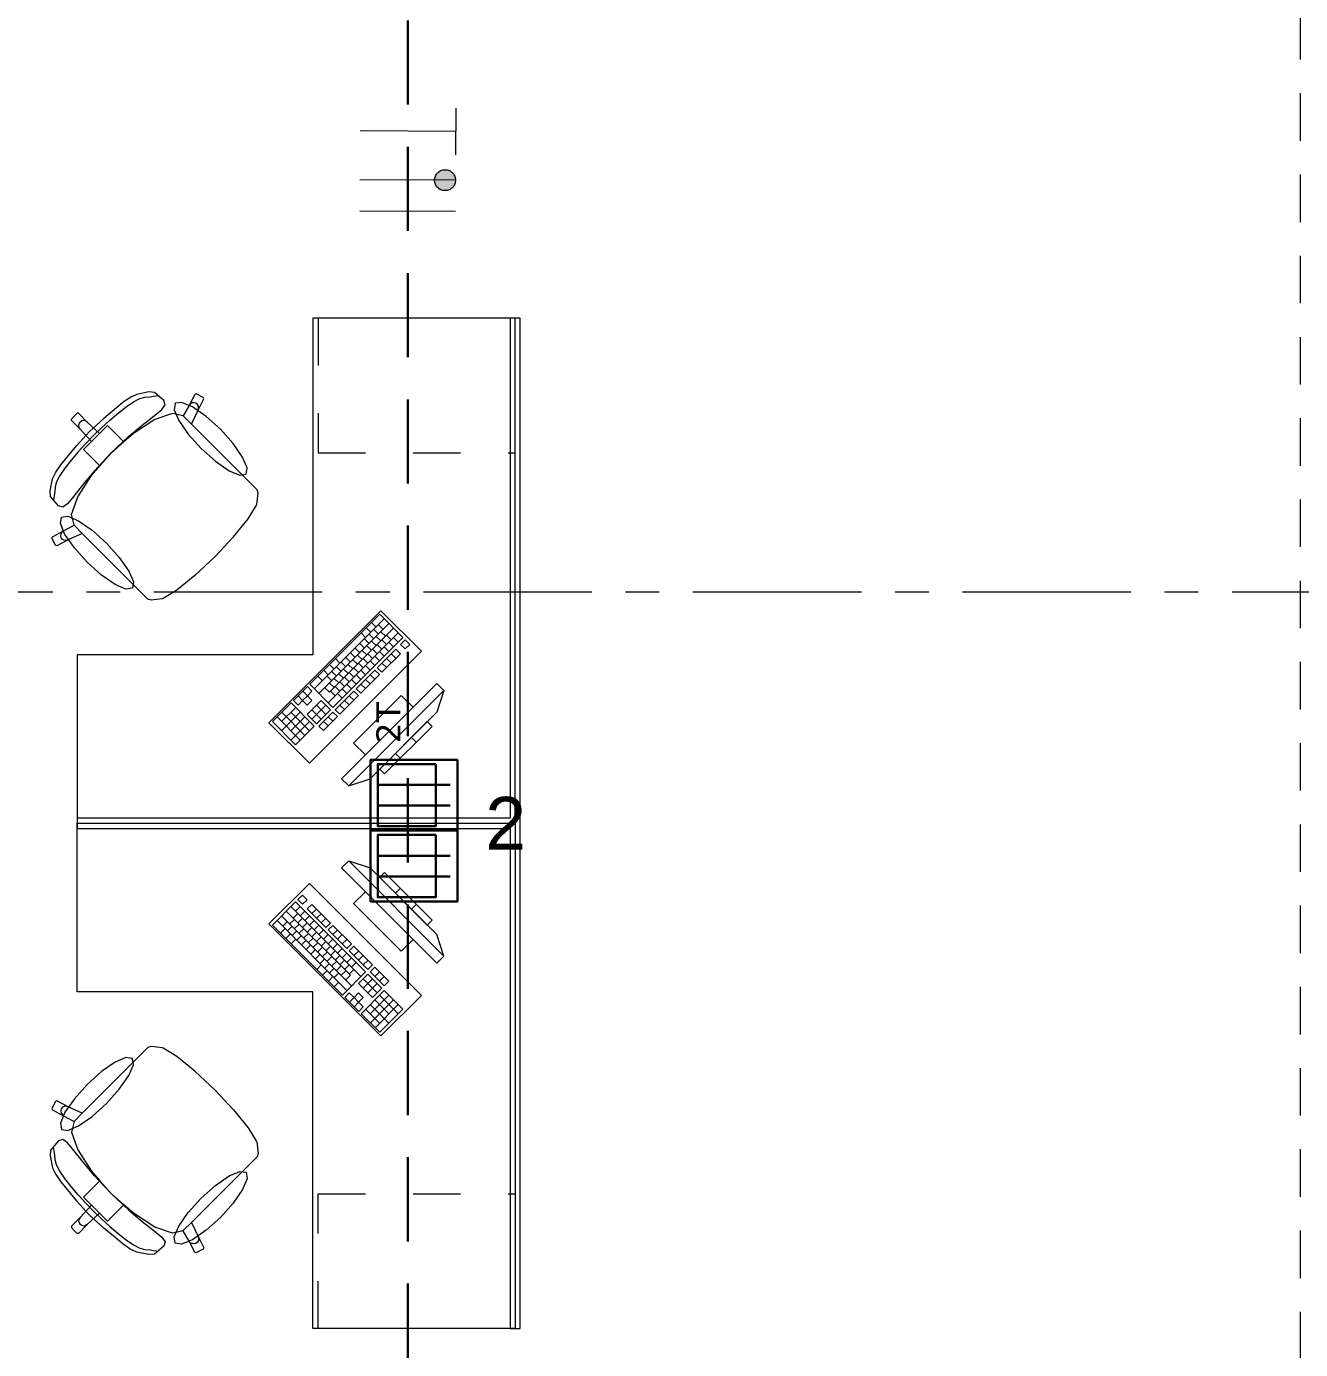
# Model space of a CAD drawing. Header units: inches. Extents: x -19 to 5698, y -728 to 92.
# Drawn here: x 317.789 to 321.57, y 32.158 to 36.085 of the extents above; entities that cross this region are included whole.
import ezdxf

# ---------------------------------------------------------------- set-up
doc = ezdxf.new("R2010")
doc.units = ezdxf.units.IN
doc.header["$MEASUREMENT"] = 0
for name, pattern in [('HIDDEN', [0.375, 0.25, -0.125]), ('Hidden Line', [0.195611, 0.141111, -0.0545]), ('Punto & Raya', [0.65, 0.5, -0.075, 0, -0.075]), ('Rayas', [0.282222, 0.141111, -0.141111]), ('RAYITAS', [0.375, 0.25, -0.125])]:
    doc.linetypes.add(name, pattern=pattern)
doc.layers.get('0').update_dxf_attribs({"color": 61})
for name, color, linetype, lineweight in [('00 conduct tomacorr', 120, 'HIDDEN', 30), ('00 IE LUZ EMERGENCIA', 253, 'Continuous', 0), ('T-TECHO-E', 150, 'Continuous', 20), ('TOMACORRIENTE', 22, 'RAYITAS', 9)]:
    doc.layers.add(name, color=color, linetype=linetype, lineweight=lineweight)
for name, color, linetype in [('08 _ STR _ EXT _ 09 Vigas', 251, 'Continuous'), ('Interior - Mobiliario', 7, 'Continuous'), ('Marcador - Secciones', 7, 'Continuous')]:
    doc.layers.add(name, color=color, linetype=linetype)
doc.styles.add('Annotative', font='arial.ttf')

# ---------------------------------------------------------------- blocks, each defined once
blk = doc.blocks.new('CAJA POP UP 6 MODULOS')
at = {"layer": '00 conduct tomacorr', "linetype": 'Continuous'}
for p, q in [((-0.095, -0.165), (-0.095, -0.0151)), ((-0.052, -0.165), (-0.052, -0.0151)), ((0.052, -0.165), (0.052, -0.0151)), ((0.095, -0.165), (0.095, -0.0151)), ((0, -0.165), (0, -0.18))]:
    blk.add_line(p, q, dxfattribs=at)
for points in [[(-0.147, 0), (0.147, 0), (0.147, -0.18), (-0.147, -0.18)], [(0, 0), (0.147, 0), (0.147, -0.18), (0, -0.18)]]:
    blk.add_lwpolyline(points, close=True, dxfattribs=at)
for points in [[(-0.138, -0.045), (-0.009, -0.045), (-0.009, -0.165), (-0.138, -0.165), (-0.138, -0.045)], [(0.009, -0.045), (0.138, -0.045), (0.138, -0.165), (0.009, -0.165), (0.009, -0.045)]]:
    blk.add_lwpolyline(points, dxfattribs=at)
at = {"color": 1, "insert": (-0.1807, -0.168), "char_height": 0.05, "attachment_point": 1, "rotation": 180}
blk.add_mtext_dynamic_manual_height_columns('{\\fVerdana|b0|i0|c0|p34;2T}', width=0.000481, gutter_width=0.1561, heights=[0], dxfattribs=at)
blk = doc.blocks.new('a')
at = {"layer": 'TOMACORRIENTE', "ltscale": 0.05}
h = blk.add_hatch(color=4, dxfattribs=at)
edge = h.paths.add_edge_path()
edge.add_arc((0, 0.0752), 0.0211, 0, 360)
at = {"layer": 'TOMACORRIENTE', "color": 4}
for p, q in [((-0.1455, 0.0963), (-0.0515, 0.0963)), ((-0.0985, 0.0963), (-0.0985, -0.0966)), ((0, 0.0963), (0, -0.0963)), ((0.0623, -0.0963), (0.0623, 0.0963))]:
    blk.add_line(p, q, dxfattribs=at)
blk.add_circle((0, 0.0752), 0.0211, dxfattribs=at)
blk = doc.blocks.new('CABLE 3FACE')
at = {"layer": 'T-TECHO-E', "rotation": 59.94170052614085}
blk.add_blockref('a', (0, 0), dxfattribs=at)

msp = doc.modelspace()

# ---------------------------------------------------------------- linework, layer by layer
at = {"layer": '00 conduct tomacorr'}
msp.add_line((318.9203, 30.2283, -0.0007), (318.9203, 37.624, -0.0007), dxfattribs=at)
at = {"layer": '08 _ STR _ EXT _ 09 Vigas', "color": 251, "linetype": 'Hidden Line', "lineweight": 13, "true_color": 0x636466}
msp.add_line((321.57, 30.2), (321.57, 39.4), dxfattribs=at)
at = {"layer": 'Interior - Mobiliario', "color": 175, "linetype": 'Rayas', "lineweight": 13}
for p, q in [((318.654, 35.2197), (318.654, 34.8197)), ((318.654, 34.8197), (319.239, 34.8197)), ((318.654, 32.2197), (318.654, 32.6197)), ((318.654, 32.6197), (319.239, 32.6197))]:
    msp.add_line(p, q, dxfattribs=at)
at = {"layer": 'Interior - Mobiliario', "color": 175, "linetype": 'Continuous', "lineweight": 13}
for p, q in [((319.254, 35.2197), (319.224, 35.2197)), ((319.224, 35.2197), (319.224, 33.7347)), ((319.254, 33.7347), (319.254, 35.2197)), ((318.1522, 35.0001), (318.116, 34.9923)), ((318.169, 34.9982), (318.1522, 35.0001)), ((318.1968, 34.975), (318.169, 34.9982)), ((318.2922, 34.9944), (318.2882, 34.993)), ((318.3136, 34.9836), (318.2922, 34.9944)), ((318.0751, 34.9685), (318.0184, 34.9216)), ((318.0608, 34.9373), (318.0846, 34.9559)), ((318.0968, 34.9834), (318.0751, 34.9685)), ((318.0846, 34.9559), (318.1064, 34.9707)), ((318.116, 34.9923), (318.0968, 34.9834)), ((318.1064, 34.9707), (318.1253, 34.9807)), ((318.1253, 34.9807), (318.14, 34.9846)), ((318.14, 34.9846), (318.1554, 34.9858)), ((318.1554, 34.9858), (318.1662, 34.9878)), ((318.1662, 34.9878), (318.1742, 34.9886)), ((318.1742, 34.9886), (318.1787, 34.9894)), ((318.1902, 34.9478), (318.2002, 34.9621)), ((318.2002, 34.9621), (318.1968, 34.975)), ((318.2712, 34.9599), (318.2539, 34.9289)), ((318.2882, 34.993), (318.2712, 34.9599)), ((318.2748, 34.9646), (318.2712, 34.9599)), ((318.28, 34.9675), (318.2748, 34.9646)), ((318.2858, 34.9682), (318.28, 34.9675)), ((318.2914, 34.9666), (318.2858, 34.9682)), ((318.296, 34.963), (318.2914, 34.9666)), ((318.2989, 34.9579), (318.296, 34.963)), ((318.2979, 34.9464), (318.3149, 34.9795)), ((318.2995, 34.9521), (318.2989, 34.9579)), ((318.3149, 34.9795), (318.3136, 34.9836)), ((317.9219, 34.9198), (317.9304, 34.9283)), ((317.9219, 34.9155), (317.9219, 34.9198)), ((317.9479, 34.8894), (317.9219, 34.9155)), ((317.939, 34.9369), (317.9304, 34.9283)), ((317.9432, 34.9369), (317.939, 34.9369)), ((317.9693, 34.9108), (317.9432, 34.9369)), ((318.0184, 34.9216), (317.9762, 34.8825)), ((318.0114, 34.8936), (318.036, 34.9162)), ((318.036, 34.9162), (318.0608, 34.9373)), ((318.17, 34.918), (318.1061, 34.8767)), ((318.1318, 34.9013), (318.1679, 34.9292)), ((318.1679, 34.9292), (318.1902, 34.9478)), ((318.2219, 34.9364), (318.17, 34.918)), ((318.2539, 34.9289), (318.2219, 34.9364)), ((318.2541, 34.9289), (318.2539, 34.9289)), ((318.2541, 34.9289), (318.2783, 34.9047)), ((318.2783, 34.9047), (318.2979, 34.9464)), ((318.2979, 34.9464), (318.2995, 34.9521)), ((317.9371, 34.8403), (317.9762, 34.8825)), ((317.9436, 34.9), (317.9448, 34.9058)), ((317.9447, 34.8943), (317.9436, 34.9)), ((317.9479, 34.8894), (317.9447, 34.8943)), ((317.9448, 34.9058), (317.948, 34.9107)), ((317.9819, 34.8529), (317.9479, 34.8894)), ((317.9529, 34.914), (317.948, 34.9107)), ((317.9587, 34.9151), (317.9529, 34.914)), ((317.9644, 34.914), (317.9587, 34.9151)), ((317.9693, 34.9108), (317.9644, 34.914)), ((318.0058, 34.8768), (317.9693, 34.9108)), ((317.988, 34.8708), (318.0114, 34.8936)), ((318.0058, 34.8768), (317.9939, 34.8649)), ((318.0295, 34.9004), (318.0058, 34.8768)), ((318.0506, 34.8793), (318.0295, 34.9004)), ((318.078, 34.8519), (318.0506, 34.8793)), ((318.1061, 34.8767), (318.078, 34.8519)), ((318.0924, 34.8685), (318.1318, 34.9013)), ((318.4262, 34.7568), (318.2783, 34.9047)), ((317.8903, 34.7836), (317.9371, 34.8403)), ((317.9651, 34.8473), (317.9426, 34.8227)), ((317.9583, 34.8293), (317.9819, 34.8529)), ((317.988, 34.8708), (317.9651, 34.8473)), ((317.9819, 34.8529), (317.9939, 34.8649)), ((318.0397, 34.8191), (318.0924, 34.8685)), ((318.078, 34.8519), (318.0401, 34.8186)), ((317.9214, 34.7979), (317.9028, 34.7741)), ((317.9426, 34.8227), (317.9214, 34.7979)), ((317.9795, 34.8081), (317.9583, 34.8293)), ((318.0068, 34.7808), (317.9795, 34.8081)), ((318.0397, 34.8191), (317.9902, 34.7663)), ((318.0068, 34.7808), (318.0401, 34.8186)), ((317.8664, 34.7427), (317.8754, 34.7619)), ((317.8754, 34.7619), (317.8903, 34.7836)), ((317.9028, 34.7741), (317.888, 34.7523)), ((317.9902, 34.7663), (317.9575, 34.727)), ((317.982, 34.7526), (318.0068, 34.7808)), ((317.8586, 34.7066), (317.8664, 34.7427)), ((317.878, 34.7335), (317.8741, 34.7187)), ((317.888, 34.7523), (317.878, 34.7335)), ((317.9575, 34.727), (317.9296, 34.6908)), ((317.9407, 34.6888), (317.982, 34.7526)), ((318.4517, 34.7313), (318.4262, 34.7568)), ((318.4736, 34.7093), (318.4517, 34.7313)), ((317.8605, 34.6898), (317.8586, 34.7066)), ((317.8837, 34.6619), (317.8605, 34.6898)), ((317.8702, 34.6845), (317.8694, 34.68)), ((317.8709, 34.6926), (317.8702, 34.6845)), ((317.873, 34.7033), (317.8709, 34.6926)), ((317.8741, 34.7187), (317.873, 34.7033)), ((317.9296, 34.6908), (317.9109, 34.6685)), ((317.9224, 34.6368), (317.9407, 34.6888)), ((318.4725, 34.6661), (318.4765, 34.7)), ((318.4765, 34.7), (318.4736, 34.7093)), ((317.8966, 34.6585), (317.8837, 34.6619)), ((317.9109, 34.6685), (317.8966, 34.6585)), ((318.4467, 34.624), (318.4716, 34.664)), ((318.4716, 34.664), (318.4725, 34.6661)), ((317.8988, 34.5876), (317.9298, 34.6049)), ((317.9298, 34.6049), (317.9224, 34.6368)), ((317.9299, 34.6046), (317.9298, 34.6049)), ((317.9299, 34.6046), (317.9541, 34.5804)), ((318.4031, 34.5703), (318.4467, 34.624)), ((317.8644, 34.5665), (317.8657, 34.5706)), ((317.8752, 34.5452), (317.8644, 34.5665)), ((317.8657, 34.5706), (317.8988, 34.5876)), ((317.8906, 34.5729), (317.8913, 34.5788)), ((317.8921, 34.5673), (317.8906, 34.5729)), ((317.8913, 34.5788), (317.8942, 34.5839)), ((317.8957, 34.5627), (317.8921, 34.5673)), ((317.8942, 34.5839), (317.8988, 34.5876)), ((317.9008, 34.5599), (317.8957, 34.5627)), ((317.9541, 34.5804), (317.9123, 34.5608)), ((318.1019, 34.4326), (317.9541, 34.5804)), ((318.3476, 34.5111), (318.4025, 34.5695)), ((318.4025, 34.5695), (318.4031, 34.5703)), ((317.8792, 34.5439), (317.8752, 34.5452)), ((317.9123, 34.5608), (317.8792, 34.5439)), ((317.9067, 34.5592), (317.9008, 34.5599)), ((317.9123, 34.5608), (317.9067, 34.5592)), ((318.3476, 34.5111), (318.2893, 34.4563)), ((318.2884, 34.4556), (318.2348, 34.412)), ((318.2893, 34.4563), (318.2884, 34.4556)), ((318.1274, 34.407), (318.1019, 34.4326)), ((318.1494, 34.3851), (318.1274, 34.407)), ((318.2348, 34.412), (318.1947, 34.3871)), ((318.1587, 34.3822), (318.1494, 34.3851)), ((318.1926, 34.3862), (318.1587, 34.3822)), ((318.1947, 34.3871), (318.1926, 34.3862)), ((318.837, 34.3402), (318.6293, 34.1325)), ((318.8508, 34.3265), (318.643, 34.1188)), ((318.9056, 34.2716), (318.837, 34.3402)), ((318.8645, 34.3128), (318.6568, 34.105)), ((318.8782, 34.299), (318.6878, 34.1086)), ((318.7972, 34.3004), (318.8109, 34.2867)), ((318.8128, 34.3159), (318.8265, 34.3022)), ((318.8196, 34.2953), (318.8333, 34.2816)), ((318.8334, 34.3092), (318.8472, 34.2954)), ((318.8402, 34.2885), (318.854, 34.2748)), ((318.8919, 34.2853), (318.6842, 34.0776)), ((318.6979, 34.0639), (318.9056, 34.2716)), ((318.7781, 34.2538), (318.7918, 34.2401)), ((318.7817, 34.2848), (318.7954, 34.2711)), ((318.7919, 34.2676), (318.8056, 34.2539)), ((318.8058, 34.2815), (318.8195, 34.2678)), ((318.8125, 34.2608), (318.8263, 34.2471)), ((318.8264, 34.2747), (318.8401, 34.261)), ((318.8297, 34.2506), (318.8434, 34.2369)), ((318.8436, 34.2644), (318.8573, 34.2507)), ((318.8574, 34.2783), (318.8711, 34.2646)), ((318.8642, 34.2576), (318.8779, 34.2439)), ((318.8781, 34.2715), (318.8918, 34.2578)), ((318.9125, 34.2648), (318.8986, 34.2509)), ((318.8986, 34.2509), (318.9123, 34.2372)), ((318.9123, 34.2372), (318.9262, 34.251)), ((318.9262, 34.251), (318.9125, 34.2648)), ((318.7055, 34.2086), (318.7192, 34.1949)), ((318.7365, 34.2122), (318.7502, 34.1985)), ((318.7504, 34.2261), (318.7641, 34.2124)), ((318.7642, 34.2399), (318.7779, 34.2262)), ((318.771, 34.2193), (318.7847, 34.2056)), ((318.7848, 34.2331), (318.7986, 34.2194)), ((318.7882, 34.209), (318.8019, 34.1953)), ((318.7987, 34.247), (318.8124, 34.2333)), ((318.802, 34.2229), (318.8157, 34.2092)), ((318.8159, 34.2367), (318.8296, 34.223)), ((318.8227, 34.2161), (318.8364, 34.2024)), ((318.8848, 34.2371), (318.8294, 34.1817)), ((318.8365, 34.2299), (318.8502, 34.2162)), ((318.8431, 34.168), (318.8985, 34.2233)), ((318.8504, 34.2438), (318.8641, 34.2301)), ((318.8571, 34.2094), (318.8708, 34.1957)), ((318.8709, 34.2232), (318.8846, 34.2095)), ((318.8985, 34.2233), (318.8848, 34.2371)), ((318.6709, 34.174), (318.6846, 34.1603)), ((318.6882, 34.1913), (318.7019, 34.1776)), ((318.695, 34.1707), (318.7087, 34.157)), ((318.7088, 34.1845), (318.7225, 34.1708)), ((318.7227, 34.1984), (318.7364, 34.1847)), ((318.7295, 34.1777), (318.7432, 34.164)), ((318.7433, 34.1916), (318.757, 34.1779)), ((318.7572, 34.2054), (318.7709, 34.1917)), ((318.7605, 34.1813), (318.7742, 34.1676)), ((318.8225, 34.1747), (318.7671, 34.1194)), ((318.7743, 34.1952), (318.788, 34.1815)), ((318.7811, 34.1745), (318.7948, 34.1608)), ((318.795, 34.1884), (318.8087, 34.1747)), ((318.8088, 34.2022), (318.8225, 34.1885)), ((318.8362, 34.161), (318.8225, 34.1747)), ((318.8294, 34.1817), (318.8431, 34.168)), ((318.8432, 34.1955), (318.8569, 34.1818)), ((318.6293, 34.1325), (318.6979, 34.0639)), ((318.6536, 34.1567), (318.6673, 34.143)), ((318.6811, 34.1568), (318.6948, 34.1431)), ((318.6879, 34.1362), (318.7016, 34.1225)), ((318.7018, 34.15), (318.7155, 34.1363)), ((318.7156, 34.1639), (318.7293, 34.1502)), ((318.7189, 34.1398), (318.7327, 34.1261)), ((319.0067, 34.1349), (318.7239, 33.852)), ((318.7328, 34.1536), (318.7465, 34.1399)), ((318.7396, 34.133), (318.7533, 34.1193)), ((318.7466, 34.1675), (318.7603, 34.1538)), ((318.7534, 34.1469), (318.7671, 34.1331)), ((318.7673, 34.1607), (318.781, 34.147)), ((318.7808, 34.1056), (318.8362, 34.161)), ((318.7809, 34.1332), (318.7946, 34.1195)), ((318.7948, 34.1471), (318.8085, 34.1333)), ((318.8086, 34.1609), (318.8223, 34.1472)), ((319.0279, 34.1137), (319.0067, 34.1349)), ((318.6224, 34.1255), (318.5809, 34.084)), ((318.5947, 34.0979), (318.6084, 34.0841)), ((318.6223, 34.098), (318.6084, 34.0841)), ((318.6086, 34.1117), (318.6223, 34.098)), ((318.6223, 34.098), (318.6361, 34.1118)), ((318.636, 34.0843), (318.6223, 34.098)), ((318.6361, 34.1118), (318.6224, 34.1255)), ((318.6741, 34.1224), (318.6878, 34.1086)), ((318.6912, 34.1121), (318.705, 34.0984)), ((318.7601, 34.1124), (318.7048, 34.057)), ((318.7051, 34.1259), (318.7188, 34.1122)), ((318.7119, 34.1053), (318.7256, 34.0916)), ((318.7185, 34.0433), (318.7739, 34.0987)), ((318.7257, 34.1192), (318.7394, 34.1054)), ((318.7451, 33.8308), (319.0279, 34.1137)), ((318.7463, 34.0986), (318.76, 34.0849)), ((318.9006, 34.0995), (318.7592, 33.9581)), ((318.7739, 34.0987), (318.7601, 34.1124)), ((318.7671, 34.1194), (318.7808, 34.1056)), ((318.936, 34.0642), (318.9006, 34.0995)), ((319.0279, 34.1137), (319.0067, 34.05)), ((318.5739, 34.0771), (318.5186, 34.0217)), ((318.5877, 34.0634), (318.5461, 34.0218)), ((318.6425, 34.0085), (318.5739, 34.0771)), ((318.5809, 34.084), (318.5946, 34.0703)), ((318.5946, 34.0703), (318.6084, 34.0841)), ((318.6084, 34.0841), (318.6221, 34.0704)), ((318.6635, 34.0844), (318.622, 34.0429)), ((318.6221, 34.0704), (318.636, 34.0843)), ((318.6773, 34.0707), (318.6357, 34.0291)), ((318.6359, 34.0567), (318.6633, 34.0293)), ((318.6494, 34.0154), (318.691, 34.057)), ((318.6497, 34.0706), (318.6771, 34.0431)), ((318.691, 34.057), (318.6635, 34.0844)), ((318.7048, 34.057), (318.7185, 34.0433)), ((318.7186, 34.0709), (318.7323, 34.0572)), ((318.7325, 34.0847), (318.7462, 34.071)), ((318.7946, 33.9227), (318.936, 34.0642)), ((318.5186, 34.0217), (318.5871, 33.9531)), ((318.5324, 34.0355), (318.601, 33.967)), ((318.6014, 34.0497), (318.546, 33.9943)), ((318.5462, 34.0494), (318.6148, 33.9808)), ((318.6288, 34.0222), (318.5734, 33.9668)), ((318.6151, 34.0359), (318.5735, 33.9944)), ((318.5738, 34.0495), (318.6287, 33.9947)), ((318.622, 34.0429), (318.6494, 34.0154)), ((318.6978, 34.0501), (318.6563, 34.0086)), ((318.67, 33.9949), (318.7115, 34.0364)), ((318.6701, 34.0224), (318.6839, 34.0087)), ((318.684, 34.0363), (318.6977, 34.0226)), ((318.7115, 34.0364), (318.6978, 34.0501)), ((319.0067, 34.05), (318.8087, 33.852)), ((318.9784, 34.0217), (318.837, 33.8803)), ((318.9926, 34.0076), (318.9784, 34.0217)), ((318.5871, 33.9531), (318.6425, 34.0085)), ((318.6563, 34.0086), (318.67, 33.9949)), ((318.8511, 33.8662), (318.9926, 34.0076)), ((318.9313, 33.9746), (318.9454, 33.9604)), ((318.7592, 33.9581), (318.7946, 33.9227)), ((318.8841, 33.9274), (318.8983, 33.9133)), ((318.837, 33.8803), (318.8511, 33.8662)), ((318.7239, 33.852), (318.7451, 33.8308)), ((318.7451, 33.8308), (318.8087, 33.852)), ((317.939, 33.7347), (317.939, 33.7047)), ((319.224, 33.7347), (317.939, 33.7347)), ((317.939, 33.7047), (319.224, 33.7047)), ((319.224, 33.7047), (319.224, 32.2197)), ((319.254, 33.7047), (319.254, 33.7347)), ((319.254, 32.2197), (319.254, 33.7047)), ((318.7451, 33.6086), (318.7239, 33.5874)), ((318.7239, 33.5874), (319.0067, 33.3046)), ((319.0279, 33.3258), (318.7451, 33.6086)), ((318.7451, 33.6086), (318.8087, 33.5874)), ((318.8087, 33.5874), (319.0067, 33.3894)), ((318.8511, 33.5733), (318.837, 33.5591)), ((318.837, 33.5591), (318.9784, 33.4177)), ((318.9926, 33.4319), (318.8511, 33.5733)), ((318.6077, 33.5069), (318.594, 33.4932)), ((318.6215, 33.493), (318.6077, 33.5069)), ((318.7946, 33.5167), (318.7592, 33.4813)), ((318.936, 33.3753), (318.7946, 33.5167)), ((318.8841, 33.512), (318.8983, 33.5261)), ((318.5871, 33.4863), (318.5186, 33.4178)), ((318.5734, 33.4726), (318.7811, 33.2649)), ((318.7948, 33.2786), (318.5871, 33.4863)), ((318.5873, 33.4588), (318.601, 33.4725)), ((318.594, 33.4932), (318.6078, 33.4793)), ((318.6078, 33.4793), (318.6215, 33.493)), ((318.6354, 33.4792), (318.6217, 33.4655)), ((318.6217, 33.4655), (318.6771, 33.4101)), ((318.6908, 33.4238), (318.6354, 33.4792)), ((318.6355, 33.4516), (318.6492, 33.4653)), ((318.7592, 33.4813), (318.9006, 33.3399)), ((318.9313, 33.4649), (318.9454, 33.479)), ((318.5323, 33.4315), (318.74, 33.2238)), ((318.546, 33.4452), (318.7537, 33.2375)), ((318.5496, 33.4142), (318.5633, 33.4279)), ((318.5597, 33.4589), (318.7501, 33.2685)), ((318.5702, 33.4209), (318.5839, 33.4347)), ((318.5805, 33.4381), (318.5942, 33.4518)), ((318.5943, 33.4243), (318.608, 33.438)), ((318.6011, 33.4449), (318.6148, 33.4586)), ((318.6082, 33.4104), (318.6219, 33.4241)), ((318.6149, 33.4311), (318.6287, 33.4448)), ((318.6288, 33.4172), (318.6425, 33.4309)), ((318.6494, 33.4378), (318.6631, 33.4515)), ((318.6632, 33.4239), (318.6769, 33.4377)), ((318.6771, 33.4101), (318.6908, 33.4238)), ((318.9784, 33.4177), (318.9926, 33.4319)), ((318.5186, 33.4178), (318.7263, 33.21)), ((318.5428, 33.3935), (318.5565, 33.4072)), ((318.5584, 33.3779), (318.5721, 33.3917)), ((318.5634, 33.4003), (318.5771, 33.414)), ((318.5773, 33.3865), (318.591, 33.4002)), ((318.5841, 33.4071), (318.5978, 33.4208)), ((318.5911, 33.3726), (318.6048, 33.3863)), ((318.5979, 33.3932), (318.6116, 33.407)), ((318.6118, 33.3794), (318.6255, 33.3931)), ((318.622, 33.3966), (318.6357, 33.4103)), ((318.6359, 33.3827), (318.6496, 33.3964)), ((318.6426, 33.4034), (318.6564, 33.4171)), ((318.6565, 33.3895), (318.6702, 33.4032)), ((318.6703, 33.3757), (318.6841, 33.3894)), ((318.6977, 33.4169), (318.684, 33.4032)), ((318.684, 33.4032), (318.7394, 33.3478)), ((318.7531, 33.3615), (318.6977, 33.4169)), ((318.6978, 33.3893), (318.7115, 33.403)), ((318.7117, 33.3755), (318.7254, 33.3892)), ((319.0279, 33.3258), (319.0067, 33.3894)), ((318.5739, 33.3624), (318.5877, 33.3761)), ((318.605, 33.3588), (318.6187, 33.3725)), ((318.6188, 33.3449), (318.6325, 33.3586)), ((318.6256, 33.3656), (318.6393, 33.3793)), ((318.6327, 33.3311), (318.6464, 33.3448)), ((318.6395, 33.3517), (318.6532, 33.3654)), ((318.6497, 33.3689), (318.6634, 33.3826)), ((318.6533, 33.3379), (318.667, 33.3516)), ((318.6635, 33.355), (318.6773, 33.3687)), ((318.6774, 33.3412), (318.6911, 33.3549)), ((318.6842, 33.3618), (318.6979, 33.3755)), ((318.698, 33.348), (318.7117, 33.3617)), ((318.7119, 33.3341), (318.7256, 33.3478)), ((318.7255, 33.3616), (318.7392, 33.3753)), ((318.7394, 33.3478), (318.7531, 33.3615)), ((318.76, 33.3546), (318.7463, 33.3409)), ((318.8154, 33.2992), (318.76, 33.3546)), ((318.9006, 33.3399), (318.936, 33.3753)), ((318.6465, 33.3172), (318.6602, 33.3309)), ((318.6604, 33.3034), (318.6741, 33.3171)), ((318.6671, 33.324), (318.6809, 33.3377)), ((318.681, 33.3102), (318.6947, 33.3239)), ((318.6912, 33.3273), (318.705, 33.3411)), ((318.6948, 33.2963), (318.7086, 33.31)), ((318.7051, 33.3135), (318.7188, 33.3272)), ((318.7189, 33.2996), (318.7327, 33.3134)), ((318.7257, 33.3203), (318.7394, 33.334)), ((318.7396, 33.3064), (318.7533, 33.3201)), ((318.7463, 33.3409), (318.8017, 33.2855)), ((318.7534, 33.2926), (318.7671, 33.3063)), ((318.7601, 33.327), (318.7739, 33.3407)), ((318.774, 33.3132), (318.7877, 33.3269)), ((318.7878, 33.2993), (318.8016, 33.313)), ((319.0067, 33.3046), (319.0279, 33.3258)), ((318.6501, 33.2862), (318.6638, 33.2999)), ((318.6674, 33.2689), (318.6811, 33.2826)), ((318.6742, 33.2895), (318.6879, 33.3032)), ((318.6881, 33.2757), (318.7018, 33.2894)), ((318.7019, 33.2618), (318.7156, 33.2755)), ((318.7087, 33.2825), (318.7224, 33.2962)), ((318.7225, 33.2686), (318.7362, 33.2823)), ((318.7263, 33.21), (318.7948, 33.2786)), ((318.7328, 33.2858), (318.7465, 33.2995)), ((318.7364, 33.2548), (318.7501, 33.2685)), ((318.7466, 33.2719), (318.7603, 33.2857)), ((318.8018, 33.2717), (318.7743, 33.2443)), ((318.8017, 33.2855), (318.8154, 33.2992)), ((318.8433, 33.2301), (318.8018, 33.2717)), ((318.8223, 33.2923), (318.8086, 33.2785)), ((318.8086, 33.2785), (318.8502, 33.237)), ((318.8639, 33.2507), (318.8223, 33.2923)), ((318.8225, 33.2647), (318.8362, 33.2784)), ((318.6847, 33.2516), (318.6984, 33.2653)), ((318.702, 33.2343), (318.7157, 33.248)), ((318.7743, 33.2443), (318.8159, 33.2027)), ((318.788, 33.258), (318.8296, 33.2164)), ((318.7882, 33.2304), (318.8156, 33.2578)), ((318.802, 33.2166), (318.8295, 33.244)), ((318.8159, 33.2027), (318.8433, 33.2301)), ((318.8363, 33.2508), (318.85, 33.2646)), ((318.8502, 33.237), (318.8639, 33.2507)), ((318.7469, 33.2168), (318.7332, 33.2031)), ((318.7332, 33.2031), (318.7747, 33.1616)), ((318.7608, 33.203), (318.7469, 33.2168)), ((318.747, 33.1893), (318.7608, 33.203)), ((318.7745, 33.2167), (318.7608, 33.203)), ((318.7608, 33.203), (318.7746, 33.1891)), ((318.7609, 33.1754), (318.7746, 33.1891)), ((318.7883, 33.2028), (318.7745, 33.2167)), ((318.7746, 33.1891), (318.7883, 33.2028)), ((318.7884, 33.1753), (318.7746, 33.1891)), ((318.8502, 33.2232), (318.7817, 33.1546)), ((318.8092, 33.1545), (318.8641, 33.2094)), ((318.8094, 33.127), (318.8779, 33.1955)), ((318.8228, 33.1958), (318.8643, 33.1542)), ((318.8365, 33.2095), (318.8919, 33.1541)), ((318.9056, 33.1678), (318.8502, 33.2232)), ((318.7747, 33.1616), (318.7884, 33.1753)), ((318.7817, 33.1546), (318.837, 33.0993)), ((318.7954, 33.1684), (318.8369, 33.1268)), ((318.8091, 33.1821), (318.8645, 33.1267)), ((318.8232, 33.1131), (318.8918, 33.1817)), ((318.837, 33.0993), (318.9056, 33.1678)), ((318.1274, 33.0324), (318.1019, 33.0069)), ((318.1494, 33.0543), (318.1274, 33.0324)), ((318.1587, 33.0572), (318.1494, 33.0543)), ((318.1926, 33.0532), (318.1587, 33.0572)), ((318.1947, 33.0523), (318.1926, 33.0532)), ((318.2348, 33.0274), (318.1947, 33.0523)), ((318.1019, 33.0069), (317.9541, 32.859)), ((318.2884, 32.9838), (318.2348, 33.0274)), ((318.2893, 32.9832), (318.2884, 32.9838)), ((318.3476, 32.9283), (318.2893, 32.9832)), ((318.3476, 32.9283), (318.4025, 32.87)), ((317.8752, 32.8943), (317.8644, 32.8729)), ((317.8792, 32.8956), (317.8752, 32.8943)), ((317.9123, 32.8786), (317.8792, 32.8956)), ((317.8957, 32.8767), (317.8921, 32.8721)), ((317.9008, 32.8796), (317.8957, 32.8767)), ((317.9067, 32.8802), (317.9008, 32.8796)), ((317.9123, 32.8786), (317.9067, 32.8802)), ((317.9541, 32.859), (317.9123, 32.8786)), ((317.8644, 32.8729), (317.8657, 32.8689)), ((317.8657, 32.8689), (317.8988, 32.8519)), ((317.8921, 32.8721), (317.8906, 32.8665)), ((317.8906, 32.8665), (317.8913, 32.8607)), ((317.8913, 32.8607), (317.8942, 32.8555)), ((317.8942, 32.8555), (317.8988, 32.8519)), ((317.8988, 32.8519), (317.9298, 32.8346)), ((317.9298, 32.8346), (317.9224, 32.8026)), ((317.9299, 32.8348), (317.9298, 32.8346)), ((317.9299, 32.8348), (317.9541, 32.859)), ((318.4025, 32.87), (318.4031, 32.8691)), ((318.4031, 32.8691), (318.4467, 32.8155)), ((317.9224, 32.8026), (317.9407, 32.7507)), ((318.4467, 32.8155), (318.4716, 32.7754)), ((317.8837, 32.7775), (317.8605, 32.7497)), ((317.8702, 32.7549), (317.8694, 32.7594)), ((317.8966, 32.7809), (317.8837, 32.7775)), ((317.9109, 32.7709), (317.8966, 32.7809)), ((317.9296, 32.7486), (317.9109, 32.7709)), ((318.4716, 32.7754), (318.4725, 32.7733)), ((318.4725, 32.7733), (318.4765, 32.7394)), ((317.8605, 32.7497), (317.8586, 32.7329)), ((317.8586, 32.7329), (317.8664, 32.6967)), ((317.8709, 32.7469), (317.8702, 32.7549)), ((317.873, 32.7361), (317.8709, 32.7469)), ((317.8741, 32.7207), (317.873, 32.7361)), ((317.878, 32.706), (317.8741, 32.7207)), ((317.9575, 32.7125), (317.9296, 32.7486)), ((317.9407, 32.7507), (317.982, 32.6868)), ((318.4736, 32.7301), (318.4517, 32.7082)), ((318.4765, 32.7394), (318.4736, 32.7301)), ((317.8664, 32.6967), (317.8754, 32.6775)), ((317.8754, 32.6775), (317.8903, 32.6558)), ((317.888, 32.6871), (317.878, 32.706)), ((317.9028, 32.6653), (317.888, 32.6871)), ((317.9902, 32.6731), (317.9575, 32.7125)), ((317.982, 32.6868), (318.0068, 32.6587)), ((318.4262, 32.6826), (318.2783, 32.5348)), ((318.4517, 32.7082), (318.4262, 32.6826)), ((317.8903, 32.6558), (317.9371, 32.5991)), ((317.9214, 32.6415), (317.9028, 32.6653)), ((317.9426, 32.6168), (317.9214, 32.6415)), ((318.0068, 32.6587), (317.9795, 32.6313)), ((318.0397, 32.6204), (317.9902, 32.6731)), ((318.0068, 32.6587), (318.0401, 32.6208)), ((317.9371, 32.5991), (317.9762, 32.5569)), ((317.9651, 32.5921), (317.9426, 32.6168)), ((317.9795, 32.6313), (317.9583, 32.6102)), ((317.9583, 32.6102), (317.9819, 32.5865)), ((318.0397, 32.6204), (318.0924, 32.5709)), ((318.078, 32.5875), (318.0401, 32.6208)), ((317.9819, 32.5865), (317.9479, 32.55)), ((317.988, 32.5687), (317.9651, 32.5921)), ((318.0058, 32.5626), (317.9693, 32.5287)), ((317.9819, 32.5865), (317.9939, 32.5746)), ((317.988, 32.5687), (318.0114, 32.5459)), ((318.0058, 32.5626), (317.9939, 32.5746)), ((318.0295, 32.539), (318.0058, 32.5626)), ((318.0506, 32.5602), (318.0295, 32.539)), ((318.078, 32.5875), (318.0506, 32.5602)), ((318.1061, 32.5628), (318.078, 32.5875)), ((318.0924, 32.5709), (318.1318, 32.5382)), ((318.17, 32.5214), (318.1061, 32.5628)), ((317.9479, 32.55), (317.9219, 32.5239)), ((317.9219, 32.5239), (317.9219, 32.5197)), ((317.9219, 32.5197), (317.9304, 32.5111)), ((317.9693, 32.5287), (317.9432, 32.5026)), ((317.9447, 32.5451), (317.9436, 32.5394)), ((317.9436, 32.5394), (317.9448, 32.5336)), ((317.9479, 32.55), (317.9447, 32.5451)), ((317.9448, 32.5336), (317.948, 32.5288)), ((317.9529, 32.5255), (317.948, 32.5288)), ((317.9587, 32.5243), (317.9529, 32.5255)), ((317.9644, 32.5254), (317.9587, 32.5243)), ((317.9693, 32.5287), (317.9644, 32.5254)), ((318.0184, 32.5178), (317.9762, 32.5569)), ((318.0114, 32.5459), (318.036, 32.5233)), ((318.036, 32.5233), (318.0608, 32.5021)), ((318.1318, 32.5382), (318.1679, 32.5103)), ((318.2219, 32.5031), (318.17, 32.5214)), ((318.2541, 32.5106), (318.2783, 32.5348)), ((318.2783, 32.5348), (318.2979, 32.493)), ((317.939, 32.5026), (317.9304, 32.5111)), ((317.9432, 32.5026), (317.939, 32.5026)), ((318.0751, 32.471), (318.0184, 32.5178)), ((318.0608, 32.5021), (318.0846, 32.4835)), ((318.0846, 32.4835), (318.1064, 32.4687)), ((318.1679, 32.5103), (318.1902, 32.4917)), ((318.1902, 32.4917), (318.2002, 32.4773)), ((318.2539, 32.5105), (318.2219, 32.5031)), ((318.2541, 32.5106), (318.2539, 32.5105)), ((318.2712, 32.4795), (318.2539, 32.5105)), ((318.2989, 32.4815), (318.296, 32.4764)), ((318.2979, 32.493), (318.2995, 32.4874)), ((318.2979, 32.493), (318.3149, 32.4599)), ((318.2995, 32.4874), (318.2989, 32.4815)), ((318.0968, 32.4561), (318.0751, 32.471)), ((318.116, 32.4471), (318.0968, 32.4561)), ((318.1064, 32.4687), (318.1253, 32.4587)), ((318.1522, 32.4393), (318.116, 32.4471)), ((318.1253, 32.4587), (318.14, 32.4548)), ((318.14, 32.4548), (318.1554, 32.4537)), ((318.169, 32.4412), (318.1522, 32.4393)), ((318.1554, 32.4537), (318.1662, 32.4516)), ((318.1662, 32.4516), (318.1742, 32.4509)), ((318.1968, 32.4644), (318.169, 32.4412)), ((318.1742, 32.4509), (318.1787, 32.4501)), ((318.2002, 32.4773), (318.1968, 32.4644)), ((318.2748, 32.4749), (318.2712, 32.4795)), ((318.2882, 32.4464), (318.2712, 32.4795)), ((318.28, 32.472), (318.2748, 32.4749)), ((318.2858, 32.4713), (318.28, 32.472)), ((318.2914, 32.4728), (318.2858, 32.4713)), ((318.2922, 32.4451), (318.2882, 32.4464)), ((318.296, 32.4764), (318.2914, 32.4728)), ((318.3136, 32.4559), (318.2922, 32.4451)), ((318.3149, 32.4599), (318.3136, 32.4559)), ((319.224, 32.2197), (319.254, 32.2197))]:
    msp.add_line(p, q, dxfattribs=at)
at = {"layer": 'Interior - Mobiliario', "color": 175, "linetype": 'Continuous', "lineweight": 13, "flags": 128}
for points in [[(319.239, 33.7197), (319.239, 35.2197), (318.639, 35.2197), (318.639, 34.2197), (317.939, 34.2197), (317.939, 33.7197)], [(318.3641, 34.8896), (318.3216, 34.9277), (318.2813, 34.9557), (318.2492, 34.9693), (318.2303, 34.9665), (318.2274, 34.9476), (318.241, 34.9155), (318.269, 34.8751), (318.3072, 34.8326), (318.3497, 34.7945), (318.39, 34.7665), (318.4221, 34.7529), (318.441, 34.7557), (318.4439, 34.7747), (318.4303, 34.8067), (318.4023, 34.8471)], [(317.9692, 34.4946), (317.931, 34.5371), (317.903, 34.5775), (317.8894, 34.6096), (317.8923, 34.6285), (317.9112, 34.6313), (317.9433, 34.6177), (317.9836, 34.5897), (318.0261, 34.5516), (318.0643, 34.5091), (318.0923, 34.4687), (318.1059, 34.4366), (318.103, 34.4177), (318.0841, 34.4149), (318.052, 34.4285), (318.0117, 34.4565)], [(318.9607, 34.2303), (318.8405, 34.3505), (318.5082, 34.0182), (318.6284, 33.898)], [(319.239, 33.7197), (319.239, 32.2197), (318.639, 32.2197), (318.639, 33.2197), (317.939, 33.2197), (317.939, 33.7197)], [(318.6284, 33.5415), (318.5082, 33.4212), (318.8405, 33.0889), (318.9607, 33.2091)], [(317.9692, 32.9448), (317.931, 32.9023), (317.903, 32.862), (317.8894, 32.8299), (317.8923, 32.811), (317.9112, 32.8081), (317.9433, 32.8217), (317.9836, 32.8497), (318.0261, 32.8879), (318.0643, 32.9304), (318.0923, 32.9707), (318.1059, 33.0028), (318.103, 33.0217), (318.0841, 33.0246), (318.052, 33.011), (318.0117, 32.983)], [(318.3641, 32.5499), (318.3216, 32.5117), (318.2813, 32.4837), (318.2492, 32.4701), (318.2303, 32.473), (318.2274, 32.4919), (318.241, 32.524), (318.269, 32.5643), (318.3072, 32.6068), (318.3497, 32.645), (318.39, 32.673), (318.4221, 32.6866), (318.441, 32.6837), (318.4439, 32.6648), (318.4303, 32.6327), (318.4023, 32.5924)]]:
    msp.add_lwpolyline(points, close=True, dxfattribs=at)
at = {"layer": 'Marcador - Secciones', "color": 251, "linetype": 'Punto & Raya', "lineweight": 13, "true_color": 0x636466}
msp.add_line((282.1667, 34.4067), (333.4403, 34.4067), dxfattribs=at)

# ---------------------------------------------------------------- block references
at = {"layer": '00 conduct tomacorr'}
for name, p, xscale, yscale, zscale, rotation in [('CABLE 3FACE', (318.9203, 35.6294, -0.0007), 1.47256122672843, 1.47256122672843, 1.47256122672843, 209.7894777823319), ('CAJA POP UP 6 MODULOS', (319.0678, 33.698, -0.0007), 1.432830642179531, 1.432830642179531, 1.432830642179531, 269.9999999999999)]:
    msp.add_blockref(name, p, dxfattribs=dict(at, xscale=xscale, yscale=yscale, zscale=zscale, rotation=rotation))

# ---------------------------------------------------------------- texts
at = {"layer": '00 IE LUZ EMERGENCIA', "style": 'Annotative'}
msp.add_attdef('2', (319.1505, 33.6419, -0.0007), '', height=0.1562, dxfattribs=at)

doc.saveas('drawing.dxf')
